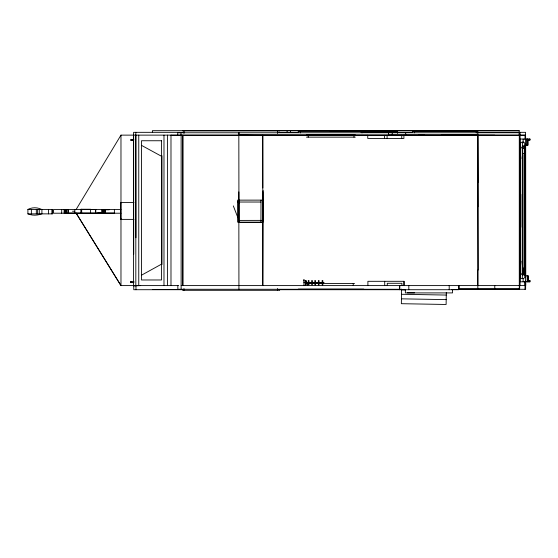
<?xml version="1.0" encoding="UTF-8"?>
<svg xmlns="http://www.w3.org/2000/svg" width="558" height="558" viewBox="0 0 558 558"><rect width="100%" height="100%" fill="white"/><g stroke="black" fill="none" stroke-linecap="round" stroke-linejoin="round"><path stroke-width="0.84" d="M182.801 132.33L133.606 132.33L133.55 285.891L140.686 285.591M135.824 132.33L135.824 285.863M238.929 289.274L238.852 220.417L262.804 220.382L262.804 135.231M238.929 203.182L238.831 132.769M260.935 222.133L260.991 200.127M262.804 285.577L263.153 190.557M519.191 132.183L519.191 130.712L388.242 130.712L388.242 132.183L388.242 130.677L152.39 130.677L152.39 132.162M399.828 289.274L399.828 289.714L399.828 285.591L399.409 285.591L399.409 289.274L399.828 289.274L177.842 289.274L177.842 285.591M405.345 289.714L405.345 292.908L452.538 292.908L452.538 289.714M477.836 285.591L477.836 270.072M477.836 206.885L477.613 135.189M525.022 289.274L525.022 281.804L525.022 285.591M523.111 269.737L523.258 268.189L523.313 271.007L522.386 271.007L522.462 268.551M522.351 278.344L522.414 142.492M523.237 272.29L523.216 274.229L523.146 271.816L523.111 272.674M523.32 273.106L523.216 274.745L523.132 273.071M522.7 274.341L522.679 274.968L522.707 274.159M401.607 289.044L401.355 303.698L446.114 304.473L446.323 292.406M520.335 147.096L520.335 274.543M522.483 269.151C523.788 268.224 523.118 269.207 523.216 270.539M522.49 268.74L522.532 268.189L522.588 268.747M524.66 274.871L522.288 274.892L522.302 147.919C521.151 145.875 524.938 144.71 524.673 146.921L524.646 275.01L524.68 274.159L523.362 274.159M523.32 272.702C522.56 269.298 522.023 275.506 522.567 274.299M522.058 158.535L522.707 153.38L524.68 153.38M305.282 282.725L303.922 282.494L305.282 282.494L305.282 280.514L305.937 280.514C308.03 284.838 302.882 281.978 305.986 282.481M525.636 139.591L525.559 135.127L120.974 135.127L76.174 209.417M477.836 182.668L477.836 131.367L412.355 131.367M105.469 209.585L104.59 210.408L102.205 210.171L102.686 212.221M477.592 135.385L477.836 288.688M141.481 275.206L161.548 264.143M262.804 200.127L262.741 222.133L238.866 222.133L238.852 200.141L262.804 200.127L262.734 191.896M262.741 202.435L262.804 285.591M424.603 134.757L418.528 135.127M383.897 130.83L388.242 130.712M519.191 130.712L329.694 130.677M262.762 222.133L262.734 220.403M82.94 209.529L95.62 209.417L95.62 213.212M329.555 130.509L277.159 130.677M182.668 130.844L279.663 130.844M298.105 131.437L363.656 131.437M360.663 131.639L397.589 131.639L397.589 133.383M360.81 131.953L397.742 131.953M278.916 132.33L298.502 132.33M397.673 132.33L412.648 132.33M477.711 132.33L525.559 132.33L525.615 139.542M306.447 135.008L355.3 135.008M170.985 135.245L525.636 135.245M262.804 135.524L238.664 135.245L306.202 135.385M353.151 135.385L367.938 135.385M403.58 135.385L477.488 135.385L238.922 135.127L238.922 132.769M306.447 137.149L355.3 137.149M133.878 139.486L130.83 139.486L130.83 140.477L133.69 140.477M527.24 140.03L530.1 140.03L530.1 139.04L519.903 139.04L519.903 281.804L530.065 281.804L530.065 280.486L527.945 280.486M524.422 145.192L527.966 145.192L527.966 139.04M522.63 145.98L522.7 146.921L524.68 146.88M522.707 147.005L524.68 147.005M522.086 147.807L520.112 147.807C517.636 141.383 526.445 139.354 524.89 146.587L524.89 274.257C526.885 280.269 517.845 280.137 520.112 274.02L522.086 274.02M522.707 148.505L524.68 148.505M238.838 191.896L238.866 222.133L237.61 222.133L237.589 200.12L238.908 200.12M522.686 194.379L522.183 194.379L522.183 227.183L522.686 227.183M524.876 194.379L525.385 194.379L525.385 227.183L524.876 227.183M524.911 195.223L525.329 195.223M237.589 202.038L238.908 202.031L238.922 220.459M238.852 202.031L260.991 202.038M133.955 202.533L120.612 202.533L120.612 219.385L133.955 219.385M27.9 209.417L52.626 209.417L52.626 213.867L27.9 213.867L27.9 209.417A15.017 15.017 0 0 1 41.585 209.417M75.365 209.585L53.449 209.585L53.449 213.212L120.974 213.212M120.974 209.585L101.807 209.585L101.807 213.044M104.862 209.787L109.159 209.787M72.477 211.231L74.695 211.231M97.699 212.884L100.67 212.884M68.09 213.044L114.376 213.044M238.929 222.454L262.804 222.454M524.911 225.885L525.329 225.885M522.288 268.112L524.68 268.112M522.414 270.539L523.292 270.539M523.167 272.137L522.428 271.816M523.209 273.35L523.209 271.802M524.932 275.868L528.3 275.868L528.3 281.804M404.013 281.309L404.013 285.591L404.013 281.309L367.896 281.309L367.896 285.591M134.011 281.63L130.67 281.63L130.67 282.62L134.011 282.62M305.937 282.725L308.302 282.725L308.302 284.699L308.958 284.699L308.958 282.725L311.699 282.725L311.699 284.699L312.361 284.699L312.361 282.725L314.851 282.725L314.851 284.754L315.514 284.754L315.514 282.725L318.374 282.725L318.374 284.754L319.036 284.754L319.036 282.725L322.196 282.725L322.196 284.761L322.852 284.761L322.852 282.725L324.065 282.494L322.81 282.494L322.81 280.514L322.154 280.514L322.154 282.494L319.023 282.494L319.023 280.514L318.367 280.514L318.367 282.494L315.486 282.494L315.486 280.514L314.824 280.514L314.824 282.494L312.354 282.494L312.354 280.514L311.699 280.514L311.699 282.494L308.944 282.494L308.944 280.514L308.281 280.514L308.281 282.494L305.937 282.494L305.937 280.514M305.7 283.45L354.553 283.45M305.937 282.683L305.937 284.754L305.282 284.754L305.282 282.683M76.174 213.212L120.974 285.591L178.602 285.591M181.127 285.591L525.713 285.591L525.713 281.246M458.599 288.688L519.686 288.688L519.686 285.591M298.258 289.114L363.816 289.114M458.599 289.274L525.636 289.274L525.636 281.246M152.55 289.421L183.045 289.421M405.143 289.421L384.343 289.553M451.931 289.421L519.135 289.421M278.972 289.553L388.403 289.421M182.954 289.714L133.76 289.714L133.76 285.591M279.077 289.714L458.599 289.714L458.599 285.591M182.668 290.306L279.663 290.306M407.445 292.845L414.517 292.845M441.113 135.127L477.522 135.182M494.786 135.245L388.577 135.127L388.577 132.769M401.593 289.86L405.038 289.923M401.516 294.275L446.281 295.056M401.439 298.837L446.198 299.618M141.481 145.345L161.548 156.296M103.125 211.098L104.59 212.214M102.177 211.105L103.097 211.14L103.132 210.199M522.344 274.878L522.302 273.908M303.922 285.319L303.95 279.551L303.95 280.953M76.153 213.177L120.981 285.612M233.328 205.895L237.896 217.718M521.974 261.214L522.707 268.112L522.707 146.88M132.051 139.486L132.086 140.477M523.202 269.151L523.111 271.007M477.969 135.357L478.262 269.96M525.615 144.759L525.706 276.029M305.937 282.857L305.937 284.754M262.734 135.385L262.804 187.948M135.824 135.127L135.929 237.757M133.606 135.127L133.725 254.281M529.765 139.04L529.765 140.03M529.73 280.486L529.73 281.804M529.27 139.04L529.27 140.03M529.235 280.486L529.235 281.804M528.091 275.868L528.091 281.804M527.763 139.04L527.763 145.192M527.415 275.868L527.415 281.804M527.177 275.868L527.177 281.804M527.087 139.04L527.087 145.192M526.857 139.04L526.857 145.192M525.636 144.801L525.636 276.036M525.455 139.04L525.455 145.192M525.496 275.868L525.496 281.804M525.022 135.245L525.022 139.591M525.022 144.808L524.973 194.693M525.022 226.562L525.022 276.133M523.132 139.04L523.132 142.883M523.132 278.414L523.132 281.804M522.916 154.58L522.916 267.317M522.707 270.707L522.707 272.437M520.084 285.591L520.084 132.769L177.73 132.769L177.73 135.127M519.289 135.245L519.289 288.688M519.135 132.769L519.135 135.127M494.786 285.591L494.786 288.688M476.26 131.367L476.26 132.867M474.656 130.921L474.656 131.367M459.255 285.591L459.255 288.688M449.197 285.591L449.197 289.714M416.212 130.921L416.212 131.367M414.601 131.367L414.601 132.867M408.812 285.591L408.812 289.714M405.694 132.769L405.694 135.127M403.901 135.294L403.901 138.426L367.743 138.426L367.743 135.294M401.9 285.591L401.9 283.283L387.259 283.283L387.259 285.591M401.746 135.294L401.746 138.426M392.225 132.769L392.26 135.127M387.099 135.294L387.099 138.426M384.713 281.309L384.713 285.591M384.553 135.294L384.553 138.426M376.211 130.677L376.211 132.162M369.877 130.677L369.877 132.162M367.045 130.677L367.045 132.162M362.009 131.437L362.009 132.916M353.988 135.008L353.988 137.149M353.242 283.45L353.242 285.591M308.204 135.008L308.204 137.149M307.458 283.45L307.458 285.591M300.35 131.437L300.35 132.916M290.585 130.677L290.585 132.162M287.105 130.677L287.105 132.162M277.417 130.844L277.417 133.418M277.417 288.563L277.417 290.306M183.987 130.844L183.987 133.418M183.987 288.563L183.987 290.306M181.127 135.245L181.127 289.274M180.966 132.769L180.966 135.127M170.985 135.127L170.985 285.591M167.407 135.127L167.407 285.591M163.982 135.127L163.982 285.591M161.98 155.752L161.98 264.548M138.754 135.127L138.754 285.591M135.978 285.591L135.978 289.714M131.709 281.63L131.709 282.62M131.66 139.486L131.66 140.477M131.521 281.63L131.493 282.62M131.29 281.63L131.311 282.62M131.165 139.486L131.165 140.477M131.193 281.63L131.193 282.62M131.046 281.63L131.004 282.62M121.184 202.533L121.184 219.385M120.974 135.127L120.974 202.966M120.974 218.624L120.974 285.591M114.376 209.585L114.376 213.212M105.469 213.044L105.455 209.417L74.856 209.417L74.856 213.044M95.746 209.417L95.746 213.044M90.591 213.212L90.591 209.257L80.861 209.257L80.861 213.212M81.684 209.257L81.684 213.212M68.139 213.212L68.09 209.585L68.083 213.212M66.144 209.585L66.144 213.212M66.032 209.585L66.032 213.212M65.907 209.585L65.907 213.212M65.76 209.585L65.76 213.212M65.6 209.585L65.6 213.212M65.419 209.585L65.419 213.212M65.23 209.585L65.23 213.212M65.035 209.585L65.035 213.212M64.826 209.585L64.826 213.212M64.609 209.585L64.609 213.212M64.379 209.585L64.379 213.212M64.156 209.585L64.156 213.212M61.694 209.585L61.694 213.212M51.894 209.417L51.894 213.867M48.504 209.417L48.504 213.867M41.913 209.417L41.913 213.867M39.276 209.417L39.276 213.867M37.623 209.417L37.623 213.867M36.333 209.417L36.333 213.867M31.36 209.417L31.36 213.867M41.585 213.867A18.407 18.407 0 0 1 27.9 213.867M103.028 210.143A1.325 1.304 -90 0 1 104.744 212.019L104.527 212.284A1.325 1.304 -90 0 1 102.386 210.931M182.829 135.245L182.829 285.591L182.829 135.245M161.548 140.749L141.481 140.749L141.481 279.976L161.548 279.976L161.548 140.749"/></g></svg>
